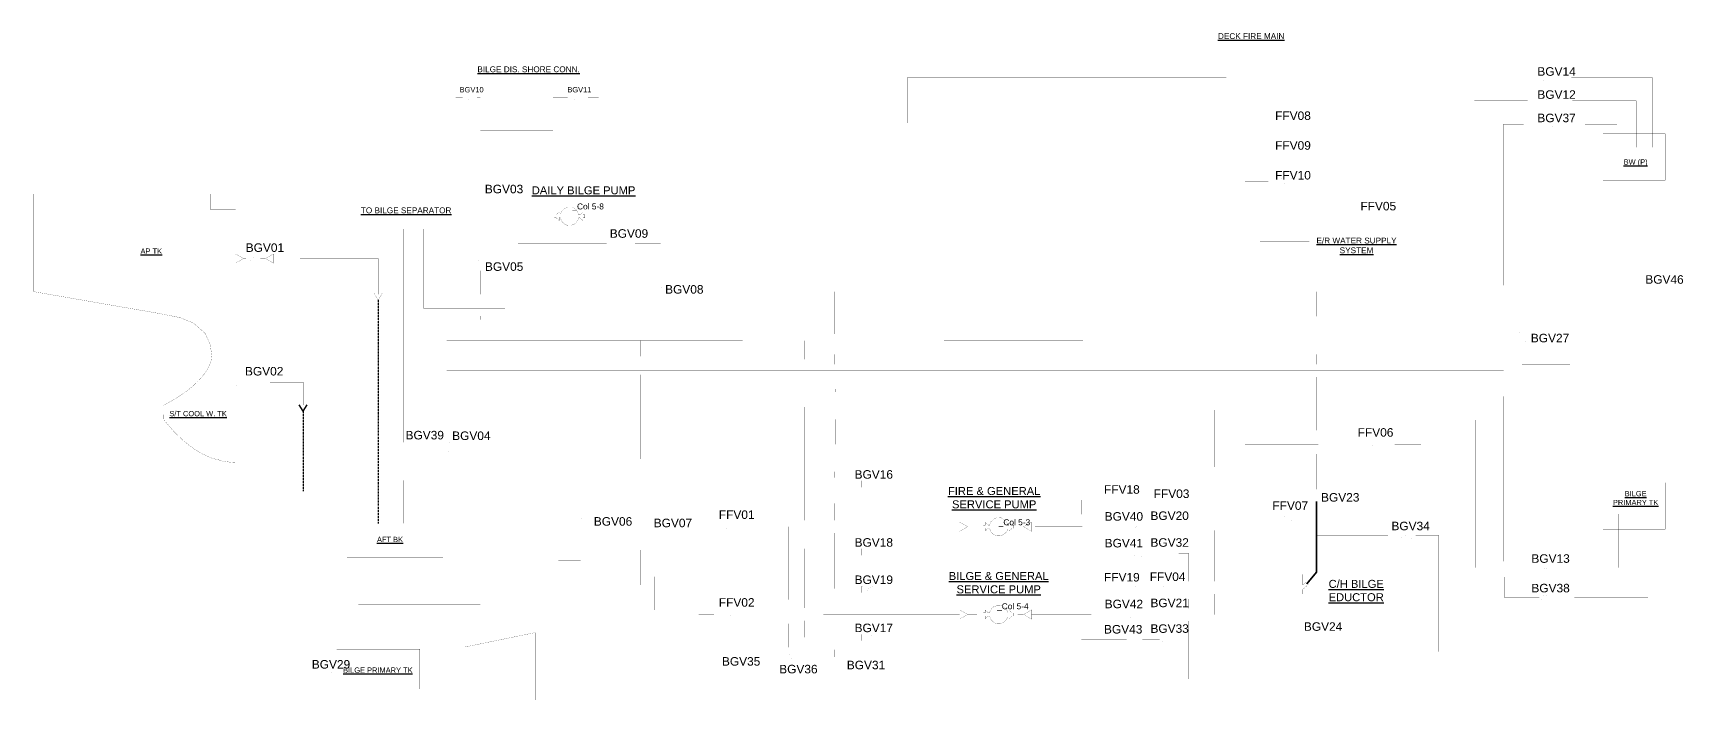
# Model space of a CAD drawing. Header units: millimetres. Extents: x 5554 to 10769, y 645 to 1902.
# Drawn here: x 5554 to 8660, y 645 to 1902 of the extents above; entities that cross this region are included whole.
import ezdxf

# ---------------------------------------------------------------- set-up
doc = ezdxf.new("R2010")
doc.units = ezdxf.units.MM
doc.linetypes.add('DASHED', pattern=[19.05, 12.7, -6.35])
for name, color, linetype in [('Ballast', 80, 'Continuous'), ('Bilge - Ballast', 233, 'Continuous'), ('Omriss tanker Bilge', 132, 'Continuous'), ('Symboler', 42, 'Continuous'), ('TEKST', 7, 'Continuous')]:
    doc.layers.add(name, color=color, linetype=linetype)
doc.layers.add('Bilge', color=50, linetype='Continuous', plot=False)
doc.layers.add('FIFI', color=10, linetype='Continuous', plot=False)
doc.styles.add('Arial', font='ARIAL.TTF', dxfattribs={"height": 50})

msp = doc.modelspace()

# ---------------------------------------------------------------- linework, layer by layer
at = {"layer": 'Ballast', "linetype": 'Continuous', "const_width": 0.3}
for points in [[(8387.4, 1818.3), (7194.2, 1818.1), (7194.2, 1428.6), (7194.5, 1818.1)], [(8409.9, 1818.3), (8593.4, 1818.3), (8593.4, 1687.9), (8593.4, 1818.3)], [(7194.2, 1404.6), (7194.2, 1336.9)], [(7194.2, 1312.9), (7194.2, 1280.2)]]:
    msp.add_lwpolyline(points, close=True, dxfattribs=at)
at = {"layer": 'Bilge', "linetype": 'DASHED', "ltscale": 0.3}
for p, q in [((6201.7, 1401.6), (6201.7, 981.4)), ((6060.8, 1192.6), (6060.8, 1041.9))]:
    msp.add_line(p, q, dxfattribs=at)
at = {"layer": 'Bilge', "color": 2}
for q in [(6053.2, 1204.5), (6068.4, 1204.5)]:
    msp.add_line((6060.8, 1192.6), q, dxfattribs=at)
at = {"layer": 'Bilge', "linetype": 'Continuous'}
for points, const_width in [([(8409.9, 1812.3), (8409.9, 1824.4), (8398.8, 1819.6), (8387.4, 1824.4), (8387.4, 1812.3), (8398.8, 1817), (8409.9, 1812.3)], 0.0075), ([(6364.7, 1781.2), (6347.4, 1781.2)], 0.3), ([(6387.2, 1775.1), (6387.2, 1787.3), (6376, 1782.5), (6364.7, 1787.3), (6364.7, 1775.1), (6376, 1779.9), (6387.2, 1775.1)], 0.0075), ([(6393.4, 1624.4), (6393.4, 1781.2), (6387.2, 1781.2), (6393.4, 1781.2)], 0.3), ([(6566.6, 1781.2), (6529.8, 1781.2), (6529.8, 1719.4), (6393.4, 1719.4), (6529.8, 1719.4), (6529.8, 1781.2)], 0.3), ([(6589.1, 1775.1), (6589.1, 1787.3), (6577.9, 1782.5), (6566.6, 1787.3), (6566.6, 1775.1), (6577.9, 1779.9), (6589.1, 1775.1)], 0.0075), ([(6589.1, 1781.2), (6615.7, 1781.2)], 0.3), ([(8387.4, 1775.1), (8259.2, 1775.1), (8259.2, 1428.6), (8259.2, 1775.1)], 0.3), ([(8409.9, 1769), (8409.9, 1781.1), (8398.8, 1776.4), (8387.4, 1781.1), (8387.4, 1769), (8398.8, 1773.7), (8409.9, 1769)], 0.0075), ([(8409.9, 1775.1), (8562.9, 1775.1), (8562.9, 1687.9), (8562.9, 1775.1)], 0.3), ([(7917.8, 1729.3), (7917.8, 1741.4), (7906.6, 1736.6), (7895.3, 1741.4), (7895.3, 1729.3), (7906.6, 1734), (7917.8, 1729.3)], 0.0075), ([(8387.4, 1731.2), (8313.9, 1731.2), (8313.9, 1428.6), (8313.9, 1731.2)], 0.3), ([(8409.9, 1725.1), (8409.9, 1737.2), (8398.8, 1732.5), (8387.4, 1737.2), (8387.4, 1725.1), (8398.8, 1729.8), (8409.9, 1725.1)], 0.0075), ([(8409.9, 1731.2), (8526.9, 1731.2), (8526.9, 1687.9), (8526.9, 1731.2)], 0.3), ([(7917.8, 1673.4), (7917.8, 1685.5), (7906.6, 1680.8), (7895.3, 1685.5), (7895.3, 1673.4), (7906.6, 1678.1), (7917.8, 1673.4)], 0.0075), ([(6399.5, 1624.4), (6387.4, 1624.4), (6392.1, 1613.2), (6387.4, 1601.9), (6399.5, 1601.9), (6394.8, 1613.2), (6399.5, 1624.4)], 0.0075), ([(7917.8, 1617.5), (7917.8, 1629.6), (7906.6, 1624.9), (7895.3, 1629.6), (7895.3, 1617.5), (7906.6, 1622.3), (7917.8, 1617.5)], 0.0075), ([(6393.4, 1601.9), (6393.4, 1478.8)], 0.3), ([(6532.5, 1558.2), (6393.4, 1558.2)], 0.3), ([(6589.7, 1558.1), (6731.8, 1558.1), (6731.8, 1436), (6731.8, 1558.1)], 0.3), ([(8077.8, 1559.5), (8077.8, 1571.7), (8066.7, 1566.9), (8055.4, 1571.7), (8055.4, 1559.5), (8066.7, 1564.3), (8077.8, 1559.5)], 0.0075), ([(6464.2, 1385.2), (6287.3, 1385.2), (6287.3, 1534.1), (6287.3, 1385.2)], 0.3), ([(6654.2, 1506.4), (6464.2, 1506.4), (6464.2, 1332.4), (6464.2, 1506.4)], 0.3), ([(6676.7, 1500.3), (6676.7, 1512.4), (6665.6, 1507.7), (6654.2, 1512.4), (6654.2, 1500.3), (6665.6, 1505), (6676.7, 1500.3)], 0.0075), ([(6676.7, 1506.4), (6731.8, 1506.4)], 0.3), ([(5954.9, 1478.9), (5949.1, 1478.9), (5934.1, 1487.5), (5934.1, 1470.2), (5949.1, 1478.9), (5954.9, 1478.9)], 0.3), ([(5977.3, 1472.8), (5977.3, 1485), (5966.2, 1480.2), (5954.9, 1485), (5954.9, 1472.8), (5966.2, 1477.6), (5977.3, 1472.8)], 0.0075), ([(5977.3, 1478.9), (5990.2, 1478.9), (6005.2, 1487.5), (6005.2, 1470.2), (5990.2, 1478.9)], 0.3), ([(6005.2, 1478.9), (6201.7, 1478.9), (6201.7, 1411.8), (6201.7, 1478.9)], 0.3), ([(6399.7, 1478.8), (6387.6, 1478.8), (6392.3, 1467.7), (6387.6, 1456.3), (6399.7, 1456.3), (6395, 1467.7), (6399.7, 1478.8)], 0.0075), ([(6393.7, 1392.7), (6393.7, 1456.3)], 0.3), ([(6737.9, 1436), (6725.7, 1436), (6730.5, 1424.8), (6725.7, 1413.5), (6737.9, 1413.5), (6733.1, 1424.8), (6737.9, 1436)], 0.0075), ([(6201.7, 981.4), (6201.7, 1401.6), (6209.3, 1413.5), (6201.7, 1401.6), (6194.1, 1413.5), (6201.7, 1401.6)], 0.3), ([(6731.8, 1413.5), (6731.8, 1332.9)], 0.3), ([(8603.5, 1416.6), (7058.8, 1416.6), (7058.8, 1336.9), (7058.8, 1416.6)], 0.3), ([(7962.9, 1336.9), (7962.9, 1416.6)], 0.3), ([(8259.2, 1404.6), (8259.1, 1280.2)], 0.3), ([(8313.9, 1404.6), (8313.9, 910.5)], 0.3), ([(8348.6, 1344.6), (8348.6, 1416.6)], 0.3), ([(8626, 1410.5), (8626, 1422.7), (8614.8, 1417.9), (8603.5, 1422.7), (8603.5, 1410.5), (8614.8, 1415.3), (8626, 1410.5)], 0.0075), ([(9867.6, 1416.6), (8626, 1416.6)], 0.3), ([(6393.7, 1377.7), (6393.4, 1332.4)], 0.3), ([(8354.7, 1344.6), (8342.6, 1344.6), (8347.3, 1333.4), (8342.6, 1322.1), (8354.7, 1322.1), (8350, 1333.4), (8354.7, 1344.6)], 0.0075), ([(6330.1, 1136.7), (6330.1, 1324.9), (6885.7, 1324.9), (6330.1, 1324.9)], 0.3), ([(6393.4, 1317.4), (6393.4, 1275.7)], 0.3), ([(6464.2, 1317.4), (6464.2, 1275.7)], 0.3), ([(6633.2, 1317.4), (6633.2, 1268.2)], 0.3), ([(6694.1, 1275.7), (6694.1, 1324.9)], 0.3), ([(6731.3, 1317.4), (6731.3, 1268.2)], 0.3), ([(6829.2, 1325.1), (8259.2, 1324.6)], 0.3), ([(7002.6, 1280.2), (7002.6, 1324.9)], 0.3), ([(7058.8, 1312.9), (7058.8, 1280.2)], 0.3), ([(7962.9, 1312.9), (7962.9, 1280.2)], 0.3), ([(8348.6, 1322.1), (8348.6, 1280.5), (8438.6, 1280.5), (8348.6, 1280.5)], 0.3), ([(5956.6, 1240.7), (5956.6, 1252.8), (5945.5, 1248.1), (5934.1, 1252.8), (5934.1, 1240.7), (5945.5, 1245.4), (5956.6, 1240.7)], 0.0075), ([(5956.6, 1246.8), (6060.8, 1246.8), (6060.8, 1203.6), (6060.8, 1246.8)], 0.3), ([(6393.4, 1260.7), (6393.4, 830), (6164.5, 830), (6164.5, 734.9), (6164.5, 830), (6393.4, 830)], 0.3), ([(6885.7, 1268.2), (6330.1, 1268.2)], 0.3), ([(6464.2, 1260.7), (6464.2, 686.3)], 0.3), ([(6581.7, 1000.3), (6581.7, 1268.2)], 0.3), ([(6694.1, 997.4), (6694.1, 1260.7)], 0.3), ([(6829.2, 1268.2), (8313.9, 1268.2)], 0.3), ([(7002.6, 1256.2), (7002.6, 987.3)], 0.3), ([(7060.1, 1256.3), (7058.9, 1067.6)], 0.3), ([(7132, 927.8), (7194.2, 927.8), (7194.2, 1257.8), (7194.2, 927.8)], 0.3), ([(7963, 1141.8), (7962.9, 1256.2)], 0.3), ([(8260.6, 1256.3), (8260.6, 898.5), (8381.1, 898.5), (8260.6, 898.5)], 0.3), ([(6161.2, 983.2), (6161.2, 1041.9), (6060.8, 1041.9), (6060.8, 1192.6), (6068.4, 1204.5), (6060.8, 1192.6), (6053.2, 1204.5), (6060.8, 1192.6), (6060.8, 1041.9), (6161.2, 1041.9)], 0.3), ([(7772, 1037.6), (7772, 1194.6)], 0.3), ([(6255.3, 1134.1), (6243.1, 1134.1), (6247.9, 1123), (6243.1, 1111.7), (6255.3, 1111.7), (6250.5, 1123), (6255.3, 1134.1)], 0.0075), ([(6336.1, 1134.1), (6324, 1134.1), (6328.8, 1123), (6324, 1111.7), (6336.1, 1111.7), (6331.4, 1123), (6336.1, 1134.1)], 0.0075), ([(8077.8, 1123.7), (8077.8, 1135.8), (8066.7, 1131), (8055.4, 1135.8), (8055.4, 1123.7), (8066.7, 1128.4), (8077.8, 1123.7)], 0.0075), ([(6249.2, 1111.7), (6249.2, 981.4)], 0.3), ([(6330.1, 1111.7), (6330.1, 1056.1), (6296, 1056.1), (6296, 981.4), (6296, 1056.1), (6330.1, 1056.1)], 0.3), ([(7963, 1117.8), (7963, 1045.5)], 0.3), ([(7132, 1049.5), (7132, 1061.6), (7120.8, 1056.9), (7109.5, 1061.6), (7109.5, 1049.5), (7120.8, 1054.2), (7132, 1049.5)], 0.0075), ([(7109.5, 1055.6), (7002.6, 1055.6)], 0.3), ([(7058.8, 1043.6), (7058.8, 987.3)], 0.3), ([(7132, 1055.6), (7194.2, 1055.6)], 0.3), ([(7634, 1019.5), (7634, 1031.6), (7622.9, 1026.9), (7611.5, 1031.6), (7611.5, 1019.5), (7622.9, 1024.2), (7634, 1019.5)], 0.0075), ([(7689.8, 1019.5), (7689.8, 1031.6), (7678.7, 1026.9), (7667.4, 1031.6), (7667.4, 1019.5), (7678.7, 1024.2), (7689.8, 1019.5)], 0.0075), ([(7969.1, 1045.5), (7956.9, 1045.5), (7961.7, 1034.3), (7956.9, 1023), (7969.1, 1023), (7964.3, 1034.3), (7969.1, 1045.5)], 0.0075), ([(6587.8, 1000.3), (6575.6, 1000.3), (6580.4, 989.2), (6575.6, 977.8), (6587.8, 977.8), (6583, 989.2), (6587.8, 1000.3)], 0.0075), ([(6700.2, 997.4), (6688.1, 997.4), (6692.8, 986.2), (6688.1, 974.9), (6700.2, 974.9), (6695.5, 986.2), (6700.2, 997.4)], 0.0075), ([(7772, 1013.6), (7772, 872.8)], 0.3), ([(7917.7, 986.3), (7917.7, 998.4), (7906.5, 993.6), (7895.2, 998.4), (7895.2, 986.3), (7906.5, 991), (7917.7, 986.3)], 0.0075), ([(8403.5, 898.5), (8529, 898.5), (8529, 999.5), (8529, 898.5)], 0.3), ([(8403.5, 843), (8585.1, 843), (8585.1, 998.8), (8585.1, 843)], 0.3), ([(6581.7, 977.8), (6581.7, 912.7), (6539.7, 912.7), (6539.7, 866), (6539.7, 912.7), (6581.7, 912.7)], 0.3), ([(6694.1, 974.9), (6694.1, 866)], 0.3), ([(6872.8, 969.2), (6872.8, 981.4), (6861.7, 976.6), (6850.3, 981.4), (6850.3, 969.2), (6861.7, 974), (6872.8, 969.2)], 0.0075), ([(6972.6, 822.5), (6972.6, 975.3)], 0.3), ([(7002.6, 963.3), (7002.6, 822.5)], 0.3), ([(7058.8, 779.5), (7058.8, 963.3)], 0.3), ([(7394.7, 975.3), (7413, 975.3), (7428, 966.7), (7428, 984), (7413, 975.3)], 0.3), ([(7612.8, 975), (7428, 975.3)], 0.3), ([(7612.8, 924.7), (7525.8, 924.7), (7521.6, 924.7), (7521.6, 975.1), (7521.6, 924.7)], 0.3), ([(7635.3, 968.9), (7635.3, 981.1), (7624.2, 976.3), (7612.8, 981.1), (7612.8, 968.9), (7624.2, 973.7), (7635.3, 968.9)], 0.0075), ([(7668.7, 975.3), (7635.3, 975.3)], 0.3), ([(7691.1, 969.2), (7691.1, 981.4), (7680, 976.6), (7668.7, 981.4), (7668.7, 969.2), (7680, 974), (7691.1, 969.2)], 0.0075), ([(7691.1, 975.3), (7772, 975.3)], 0.3), ([(8141.8, 953.6), (8141.8, 965.7), (8130.7, 960.9), (8119.4, 965.7), (8119.4, 953.6), (8130.7, 958.3), (8141.8, 953.6)], 0.0075), ([(7132, 921.8), (7132, 933.9), (7120.8, 929.1), (7109.5, 933.9), (7109.5, 921.8), (7120.8, 926.5), (7132, 921.8)], 0.0075), ([(8119.4, 959.6), (7963, 959.6)], 0.3), ([(8141.8, 959.6), (8191.9, 959.6), (8191.9, 740.8), (8191.9, 959.6)], 0.3), ([(7109.5, 927.8), (7058.8, 927.8)], 0.3), ([(7635.3, 918.7), (7635.3, 930.8), (7624.2, 926), (7612.8, 930.8), (7612.8, 918.7), (7624.2, 923.4), (7635.3, 918.7)], 0.0075), ([(7635.3, 924.7), (7668.7, 924.7)], 0.3), ([(7691.1, 919), (7691.1, 931.1), (7680, 926.4), (7668.7, 931.1), (7668.7, 919), (7680, 923.7), (7691.1, 919)], 0.0075), ([(7691.1, 925.1), (7723.3, 925.1), (7723.3, 872.8), (7723.3, 925.1)], 0.3), ([(8403.5, 892.5), (8403.5, 904.6), (8392.4, 899.8), (8381.1, 904.6), (8381.1, 892.5), (8392.4, 897.2), (8403.5, 892.5)], 0.0075), ([(8315, 886.6), (8315, 843), (8381.1, 843), (8315, 843)], 0.3), ([(7109.5, 857.8), (7058.8, 857.8)], 0.3), ([(7132, 851.8), (7132, 863.9), (7120.8, 859.1), (7109.5, 863.9), (7109.5, 851.8), (7120.8, 856.5), (7132, 851.8)], 0.0075), ([(7132, 857.8), (7194.2, 857.8), (7194.2, 767.5), (7132, 767.5), (7194.2, 767.5), (7194.2, 857.8)], 0.3), ([(7634, 854.7), (7634, 866.9), (7622.9, 862.1), (7611.5, 866.9), (7611.5, 854.7), (7622.9, 859.5), (7634, 854.7)], 0.0075), ([(7689.8, 854.7), (7689.8, 866.9), (7678.7, 862.1), (7667.4, 866.9), (7667.4, 854.7), (7678.7, 859.5), (7689.8, 854.7)], 0.0075), ([(7691.1, 810.2), (7772, 810.2), (7772, 848.8), (7772, 810.2)], 0.3), ([(7723.3, 848.8), (7723.3, 822.2)], 0.3), ([(7930.7, 802.8), (7930.7, 848.9)], 0.3), ([(8403.5, 837), (8403.5, 849.1), (8392.4, 844.4), (8381.1, 849.1), (8381.1, 837), (8392.4, 841.7), (8403.5, 837)], 0.0075), ([(6872.8, 804.5), (6872.8, 816.6), (6861.7, 811.8), (6850.3, 816.6), (6850.3, 804.5), (6861.7, 809.2), (6872.8, 804.5)], 0.0075), ([(6926.4, 748.6), (6926.4, 810.6)], 0.3), ([(7394.7, 810.5), (7413, 810.5), (7428, 801.9), (7428, 819.2), (7413, 810.5)], 0.3), ([(7612.8, 810.5), (7428, 810.5)], 0.3), ([(7611.5, 763.1), (7521.6, 763.1), (7521.6, 810.5), (7521.6, 763.1)], 0.3), ([(7635.3, 804.5), (7635.3, 816.6), (7624.2, 811.8), (7612.8, 816.6), (7612.8, 804.5), (7624.2, 809.2), (7635.3, 804.5)], 0.0075), ([(7635.3, 810.2), (7668.7, 810.2)], 0.3), ([(7691.1, 804.1), (7691.1, 816.2), (7680, 811.5), (7668.7, 816.2), (7668.7, 804.1), (7680, 808.8), (7691.1, 804.1)], 0.0075), ([(6972.6, 798.5), (6972.6, 748.6)], 0.3), ([(7109.5, 767.5), (7002.6, 767.5), (7002.6, 798.8), (7002.6, 767.5)], 0.3), ([(7723.4, 799.6), (7723.4, 689.3)], 0.3), ([(7936.8, 802.8), (7924.7, 802.8), (7929.4, 791.7), (7924.7, 780.4), (7936.8, 780.4), (7932.1, 791.7), (7936.8, 802.8)], 0.0075), ([(7930.7, 780.4), (7930.7, 740.8)], 0.3), ([(6932.5, 748.6), (6920.3, 748.6), (6925.1, 737.4), (6920.3, 726.1), (6932.5, 726.1), (6927.7, 737.4), (6932.5, 748.6)], 0.0075), ([(6978.5, 748.6), (6966.4, 748.6), (6971.2, 737.4), (6966.4, 726.1), (6978.5, 726.1), (6973.8, 737.4), (6978.5, 748.6)], 0.0075), ([(7058.8, 755.5), (7058.8, 730.7)], 0.3), ([(7132, 761.4), (7132, 773.6), (7120.8, 768.8), (7109.5, 773.6), (7109.5, 761.4), (7120.8, 766.2), (7132, 761.4)], 0.0075), ([(7634, 757), (7634, 769.2), (7622.9, 764.4), (7611.5, 769.2), (7611.5, 757), (7622.9, 761.8), (7634, 757)], 0.0075), ([(7634, 763.1), (7668.7, 763.1)], 0.3), ([(7691.1, 757.3), (7691.1, 769.5), (7680, 764.7), (7668.7, 769.5), (7668.7, 757.3), (7680, 762.1), (7691.1, 757.3)], 0.0075), ([(7691.1, 763.4), (7723.4, 763.4)], 0.3), ([(7064.9, 730.7), (7052.7, 730.7), (7057.5, 719.5), (7052.7, 708.2), (7064.9, 708.2), (7060.1, 719.5), (7064.9, 730.7)], 0.0075), ([(6123.7, 697.6), (6123.7, 709.7), (6112.5, 705), (6101.2, 709.7), (6101.2, 697.6), (6112.5, 702.3), (6123.7, 697.6)], 0.0075)]:
    msp.add_lwpolyline(points, close=True, dxfattribs=dict(at, const_width=const_width))
at = {"layer": 'Bilge', "linetype": 'Continuous', "const_width": 0.3}
msp.add_lwpolyline([(6249.2, 1134.1), (6249.2, 1534.1)], dxfattribs=at)
at = {"layer": 'Bilge'}
msp.add_lwpolyline([(7963, 1023), (7963, 889.9), (7944.9, 868.4), (7963, 889.9)], close=True, dxfattribs=at)
at = {"layer": 'FIFI', "linetype": 'Continuous', "const_width": 0.3}
for points in [[(7828.8, 1830.1), (7828.8, 1877.9), (7828.8, 1830.1)], [(7828.8, 1806.1), (7828.8, 1439.4)], [(6803.2, 644.7), (6803.2, 1749.7)], [(7895.3, 1735.3), (7828.8, 1735.3)], [(7895.3, 1679.5), (7828.8, 1679.5)], [(7895.3, 1623.6), (7828.8, 1623.6)], [(8055.4, 1565.6), (7828.8, 1565.6)], [(8077.8, 1565.6), (8141.2, 1565.6)], [(7828.8, 1511.6), (7949.6, 1511.6)], [(7828.8, 1339.6), (7828.8, 1402.2)], [(7828.8, 1281.6), (7828.8, 1309.9)], [(7828.8, 1238.9), (7828.8, 740.8)], [(8055.4, 1129.7), (7828.8, 1129.7)], [(8077.8, 1129.7), (8159.2, 1129.7)], [(7611.5, 1025.6), (7521.7, 1025.6), (7521.6, 975.1), (7521.6, 1025.6)], [(7634, 1025.6), (7667.4, 1025.6)], [(7689.8, 1025.6), (7828.8, 1025.6)], [(6850.3, 975.3), (6803.2, 975.3)], [(6872.8, 975.3), (7293.2, 975.3)], [(7337.6, 975.4), (7308.2, 975.4), (7293.2, 984), (7293.2, 966.7), (7308.2, 975.3)], [(7895.2, 992.3), (7828.8, 992.3)], [(7930.7, 886.1), (7930.7, 992.3), (7917.7, 992.3), (7930.7, 992.3)], [(7667.4, 860.8), (7634, 860.8)], [(7689.8, 860.8), (7828.8, 860.8)], [(6850.3, 810.5), (6803.2, 810.5)], [(6872.8, 810.5), (7293.2, 810.5)], [(7337.6, 810.6), (7308.2, 810.6), (7293.2, 819.2), (7293.2, 801.9), (7308.2, 810.5)]]:
    msp.add_lwpolyline(points, close=True, dxfattribs=at)
at = {"layer": 'Omriss tanker Bilge', "linetype": 'Continuous', "const_width": 0.3}
for points in [[(8500.5, 1713.2), (8500.5, 1626), (8617.2, 1626), (8617.2, 1713.2)], [(5886.3, 1600.1), (5554.2, 1600.1), (5554.2, 1416.9), (5604.2, 1408.2), (5684.5, 1394.2), (5731.2, 1386.1), (5787.2, 1376.4), (5829.9, 1368), (5855.4, 1357.5), (5877.2, 1338.1), (5886.7, 1316.9), (5889.2, 1297.2), (5887.7, 1284.8), (5881, 1270.2), (5934.1, 1270.1), (5934.1, 1571.7), (5886.3, 1571.7)], [(5881, 1270.2), (5872.4, 1258.3), (5863.1, 1248.1), (5852.4, 1238.1), (5839.9, 1228.1), (5825.8, 1218.6), (5814.2, 1211.7), (5799.2, 1203.4), (5799.1, 1195.1), (5799.2, 1187.3), (5799.6, 1176), (5810.6, 1163), (5817.8, 1154.5), (5828, 1144.6), (5837.3, 1136), (5846.4, 1128.5), (5858, 1120.2), (5871.6, 1112), (5890.2, 1103.8), (5902.6, 1100.8), (5910.5, 1098.4), (5925.4, 1096.3), (5934.1, 1095.7), (5934.1, 1270.1)], [(8500.5, 1058), (8500.5, 970.8), (8617.2, 970.8), (8617.2, 1058)], [(6143.3, 1002.4), (6143.3, 917.6), (6323.5, 917.6), (6323.5, 1002.4)], [(6494.7, 881.7), (6494.7, 819.1), (6589.2, 819.1), (6589.2, 881.7)], [(6625, 881.7), (6625, 819.1), (6720.9, 819.1), (6720.9, 881.7)], [(7936.6, 848.9), (7924.9, 848.9), (7924.9, 886.1), (7936.6, 886.1), (7936.6, 866), (7942.4, 870.2), (7947.4, 866.5), (7936.6, 857.3), (7936.6, 848.9)], [(6496.5, 776.6), (6364.2, 749.4), (6364.2, 650), (6496.5, 650)], [(6123.7, 745.5), (6123.7, 670.5), (6279.9, 670.5), (6279.9, 745.5)]]:
    msp.add_lwpolyline(points, close=True, dxfattribs=at)
at = {"layer": 'Symboler', "linetype": 'Continuous', "const_width": 0.3}
for points in [[(6532.5, 1555.3), (6535.6, 1555.3), (6541.5, 1550.3), (6541.5, 1555.3), (6543.7, 1555.3), (6544.5, 1552.7), (6546.5, 1548.6), (6549.4, 1545.2), (6552.7, 1542.9), (6556.3, 1541.5), (6563.6, 1541.1), (6571, 1544.2), (6573, 1545.9), (6575.7, 1549.4), (6577.4, 1553.1), (6577.9, 1555.2), (6579.8, 1555.2), (6580.3, 1555.2), (6586.2, 1550.2), (6586.2, 1555.2), (6589.7, 1555.2), (6589.7, 1561.1), (6586.3, 1561.1), (6586.3, 1566), (6580.3, 1561.1), (6577.9, 1561.1), (6576.9, 1564.7), (6575, 1568.1), (6573.1, 1570.4), (6571.4, 1571.8), (6567.8, 1574), (6566.1, 1574.7), (6563.9, 1575.2), (6560.9, 1575.2), (6557.9, 1575.2), (6555.5, 1574.6), (6552.2, 1573.1), (6549.3, 1571.1), (6546.9, 1568.5), (6545.3, 1565.7), (6544.1, 1562.6), (6544.1, 1561.2), (6541.6, 1561.2), (6541.6, 1566.1), (6535.6, 1561.2), (6532.5, 1561.2), (6532.5, 1555.3)], [(7394.7, 978.3), (7391.6, 978.3), (7385.7, 983.2), (7385.7, 978.3), (7383.5, 978.3), (7382.8, 980.9), (7380.8, 985), (7377.8, 988.3), (7374.5, 990.6), (7371, 992), (7363.6, 992.4), (7356.2, 989.3), (7354.2, 987.6), (7351.5, 984.2), (7349.9, 980.5), (7349.4, 978.4), (7347.5, 978.4), (7347, 978.4), (7341, 983.3), (7341, 978.4), (7337.6, 978.4), (7337.6, 972.4), (7341, 972.4), (7341, 967.5), (7347, 972.4), (7349.4, 972.4), (7350.4, 968.9), (7352.2, 965.5), (7354.2, 963.1), (7355.8, 961.7), (7359.4, 959.6), (7361.1, 958.9), (7363.4, 958.3), (7366.3, 958.3), (7369.3, 958.3), (7371.7, 958.9), (7375.1, 960.4), (7377.9, 962.5), (7380.3, 965.1), (7382, 967.9), (7383.1, 971), (7383.1, 972.4), (7385.6, 972.4), (7385.6, 967.4), (7391.6, 972.4), (7394.7, 972.4), (7394.7, 978.3)], [(7394.7, 813.5), (7391.6, 813.5), (7385.7, 818.5), (7385.7, 813.5), (7383.5, 813.5), (7382.8, 816.1), (7380.8, 820.2), (7377.8, 823.5), (7374.5, 825.8), (7371, 827.2), (7363.6, 827.6), (7356.2, 824.6), (7354.2, 822.8), (7351.5, 819.4), (7349.9, 815.7), (7349.4, 813.6), (7347.5, 813.6), (7347, 813.6), (7341, 818.5), (7341, 813.6), (7337.6, 813.6), (7337.6, 807.7), (7341, 807.7), (7341, 802.7), (7347, 807.7), (7349.4, 807.7), (7350.4, 804.1), (7352.2, 800.7), (7354.2, 798.4), (7355.8, 796.9), (7359.4, 794.8), (7361.1, 794.1), (7363.4, 793.6), (7366.3, 793.6), (7369.3, 793.6), (7371.7, 794.1), (7375.1, 795.6), (7377.9, 797.7), (7380.3, 800.3), (7382, 803.1), (7383.1, 806.2), (7383.1, 807.6), (7385.6, 807.6), (7385.6, 802.7), (7391.6, 807.6), (7394.7, 807.6), (7394.7, 813.5)]]:
    msp.add_lwpolyline(points, close=True, dxfattribs=at)

# ---------------------------------------------------------------- texts
at = {"layer": 'Bilge', "linetype": 'Continuous', "width": 44.169, "attachment_point": 1, "style": 'Arial'}
for s, insert, char_height in [('BGV14', (8377.4, 1838.1), 16), ('BGV10', (6354.6, 1800.9), 10), ('BGV11', (6556.8, 1800.9), 10), ('BGV12', (8377.4, 1794.8), 16), ('FFV08', (7885.2, 1755.1), 16), ('BGV37', (8377.4, 1750.9), 16), ('FFV09', (7885.2, 1699.2), 16), ('BGV03', (6401.9, 1617.4), 16), ('FFV10', (7885.2, 1643.3), 16), ('FFV05', (8045.3, 1585.3), 16), ('BGV09', (6636.4, 1533.9), 16), ('BGV01', (5953.1, 1507.4), 16), ('BGV05', (6402.1, 1471.8), 16), ('BGV08', (6740.3, 1429), 16), ('BGV46', (8580, 1447.6), 16), ('BGV27', (8365.2, 1337.6), 16), ('BGV02', (5951.7, 1275.3), 16), ('BGV39', (6253.1, 1155.3), 16), ('BGV04', (6340.6, 1154.2), 16), ('FFV06', (8040.2, 1160.4), 16), ('BGV16', (7095.9, 1081.5), 16), ('FFV18', (7564, 1053.3), 16), ('FFV03', (7657.3, 1045.3), 16), ('BGV23', (7971.4, 1038.5), 16), ('FFV01', (6841.1, 1006), 16), ('BGV40', (7565.3, 1002.7), 16), ('BGV20', (7651.2, 1004), 16), ('FFV07', (7880.1, 1023), 16), ('BGV06', (6606.5, 993.3), 16), ('BGV07', (6718.9, 990.4), 16), ('BGV34', (8103.5, 984.7), 16), ('BGV18', (7095.9, 953.8), 16), ('BGV41', (7565.3, 952.5), 16), ('BGV32', (7651.2, 953.7), 16), ('BGV13', (8366.2, 923.6), 16), ('BGV19', (7095.9, 883.8), 16), ('FFV19', (7564, 888.5), 16), ('FFV04', (7649.9, 889.5), 16), ('FFV02', (6841.1, 841.2), 16), ('BGV21', (7651.2, 840.3), 16), ('BGV38', (8366.2, 868.1), 16), ('BGV42', (7565.3, 838.3), 16), ('BGV17', (7095.9, 793.4), 16), ('BGV43', (7564, 790.8), 16), ('BGV33', (7651.2, 792.1), 16), ('BGV24', (7939.2, 795.9), 16), ('BGV29', (6077.1, 725), 16), ('BGV35', (6846.9, 730.5), 16), ('BGV36', (6954.4, 716), 16), ('BGV31', (7081.3, 723.7), 16)]:
    msp.add_mtext(s, dxfattribs=dict(at, insert=insert, char_height=char_height))
at = {"layer": 'Bilge - Ballast', "linetype": 'Continuous', "attachment_point": 2, "style": 'Arial'}
for s, insert, char_height, width in [('{\\LDECK FIRE MAIN}', (7840.3, 1902.1), 11, 183.683), ('{\\LBILGE DIS. SHORE CONN.}', (6484, 1839.7), 11, 183.683), ('{\\LBW (P)}', (8561.9, 1665.2), 10, 173.839), ('{\\LDAILY BILGE PUMP}', (6587.2, 1614.5), 15, 281.849), ('{\\LTO BILGE SEPARATOR}', (6254.2, 1574.9), 11, 183.683), ('{\\LAP TK}', (5775.9, 1497.8), 10, 173.839), ('{\\LE/R WATER SUPPLY SYSTEM}', (8038, 1518.2), 11, 183.683), ('{\\LS/T COOL W. TK}', (5863.7, 1192.7), 10, 173.839), ('{\\LFIRE & GENERAL SERVICE PUMP}', (7357.9, 1049.9), 15, 183.683), ('{\\LBILGE \\PPRIMARY TK}', (8561.9, 1042.5), 10, 173.839), ('{\\LAFT BK}', (6223.9, 956.4), 10, 173.839), ('{\\LBILGE & GENERAL SERVICE PUMP}', (7366.4, 890.3), 15, 258.051), ('{\\LC/H BILGE EDUCTOR}', (8037.4, 875.5), 15, 183.683), ('{\\LBILGE PRIMARY TK}', (6201.1, 711.1), 10, 173.839)]:
    msp.add_mtext(s, dxfattribs=dict(at, insert=insert, char_height=char_height, width=width))
at = {"layer": 'TEKST', "linetype": 'Continuous', "style": 'Arial'}
for s, p in [('_Col 5-8', (6566.2, 1571.1)), ('_Col 5-3', (7366.4, 978.1)), ('_Col 5-4', (7363.4, 820.4))]:
    msp.add_text(s, height=11.2, dxfattribs=at).set_placement(p)

doc.saveas('drawing.dxf')
